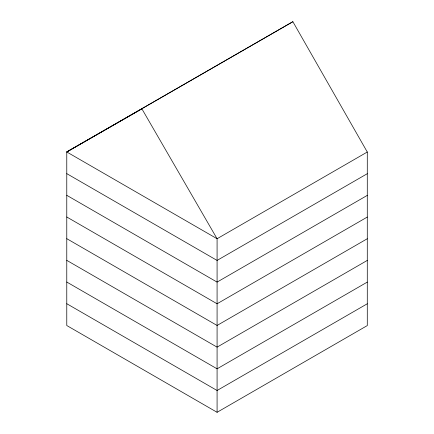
<?xml version="1.0" encoding="UTF-8"?>
<svg xmlns="http://www.w3.org/2000/svg" width="434" height="434" viewBox="0 0 434 434"><rect width="100%" height="100%" fill="white"/><g stroke="black" fill="none" stroke-linecap="round" stroke-linejoin="round"><path stroke-width="0.65" d="M66.776 151.96L292.874 21.7L367.283 152.025L367.283 325.581L217.081 412.3L66.776 325.522L66.776 151.96L292.874 21.7M367.283 152.025L217.081 238.738L66.717 151.927L141.902 108.863L217.081 238.738L217.081 412.3M367.283 173.703L217.081 260.422L66.776 173.643M367.283 195.381L217.081 282.1L66.776 195.322M367.283 217.06L217.081 303.778L66.776 217M367.283 238.743L217.081 325.457L66.776 238.678M367.283 260.422L217.081 347.14L66.776 260.362M367.283 282.1L217.081 368.819L66.776 282.04M367.283 303.778L217.081 390.497L66.776 303.719"/></g></svg>
